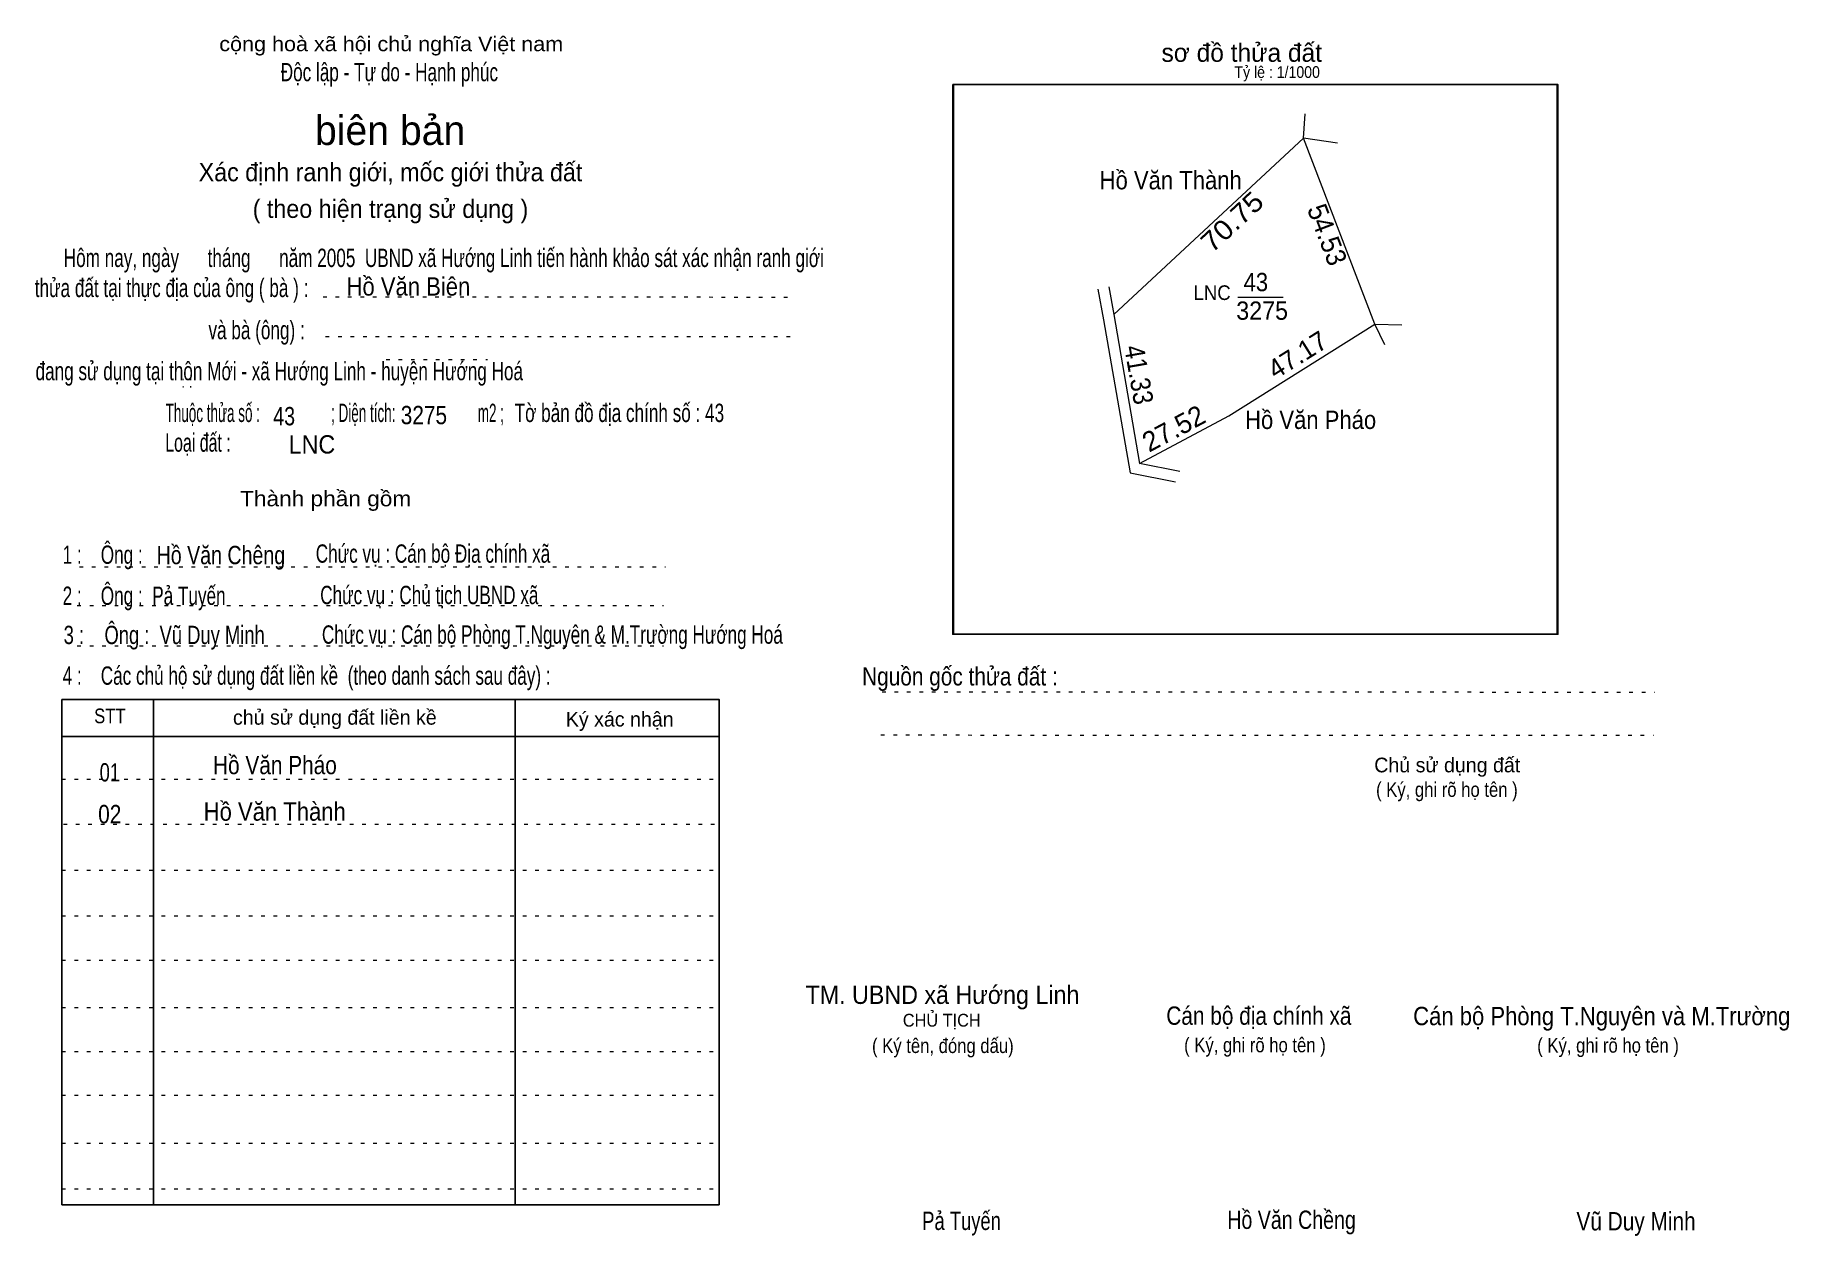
# Model space of a CAD drawing. Header units: centimetres. Extents: x -1.5 to 46.4, y -3.9 to 28.9.
import ezdxf
from ezdxf.enums import TextEntityAlignment as Align

# ---------------------------------------------------------------- set-up
doc = ezdxf.new("R2010")
doc.units = ezdxf.units.CM
doc.header["$LTSCALE"] = 0.2
doc.linetypes.add('DOTTED', pattern=[1.5, 0.3, -1.2])
for name, color, linetype, lineweight in [('15', 7, 'Continuous', 13), ('2', 7, 'Continuous', 25), ('22', 7, 'Continuous', 13), ('5', 7, 'DOTTED', 13)]:
    doc.layers.add(name, color=color, linetype=linetype, lineweight=lineweight)
for name, color, linetype in [('16', 7, 'Continuous'), ('34', 7, 'Continuous'), ('51', 7, 'Continuous')]:
    doc.layers.add(name, color=color, linetype=linetype)

msp = doc.modelspace()

# ---------------------------------------------------------------- linework, layer by layer
at = {"layer": '15'}
msp.add_line((31.34, 21.72), (32.58, 21.72), dxfattribs=at)
at = {"layer": '2'}
msp.add_lwpolyline([(23.56, 27.52), (40.06, 27.52), (40.06, 12.52), (23.56, 12.52)], close=True, dxfattribs=at)
at = {"layer": '22'}
for p, q in [((33.14, 26.06), (33.18, 26.72)), ((35.08, 20.98), (33.14, 26.06)), ((27.82, 22), (27.96, 21.24)), ((27.96, 21.24), (28.66, 17.18)), ((35.36, 20.42), (35.08, 20.98)), ((35.08, 20.98), (35.82, 20.96)), ((29.76, 16.96), (28.66, 17.18))]:
    msp.add_line(p, q, dxfattribs=at)
msp.add_lwpolyline([(35.08, 20.98), (33.14, 26.06), (27.96, 21.24), (28.66, 17.18), (31.1, 18.48)], close=True, dxfattribs=at)
for points in [[(34.06, 25.92), (33.14, 26.06), (27.96, 21.24)], [(27.52, 21.94), (27.68, 21.1), (28.4, 16.92), (29.64, 16.68)], [(28.66, 17.18), (31.1, 18.48), (35.08, 20.98)]]:
    msp.add_lwpolyline(points, dxfattribs=at)
msp.add_arc((28.901, 16.6161), 0.5, 78.92043, 78.92069, dxfattribs=at)
msp.add_arc((28.901, 16.6161), 0.5, 78.92043, 78.92069, dxfattribs=at)
at = {"layer": '5'}
for p, q in [((6.37, 21.73), (19.21, 21.72)), ((6.44, 20.64), (19.25, 20.64)), ((8.09, 20.02), (10.86, 20.02)), ((-0.28, 14.36), (15.72, 14.36)), ((-0.34, 13.3), (15.66, 13.3)), ((-0.34, 12.2), (15.66, 12.2)), ((21.63, 10.95), (42.72, 10.94)), ((21.6, 9.77), (42.69, 9.76)), ((-0.76, 8.56), (17.18, 8.56)), ((-0.72, 7.34), (17.22, 7.34)), ((-0.76, 6.08), (17.18, 6.08)), ((-0.76, 4.83), (17.18, 4.83)), ((-0.76, 3.62), (17.18, 3.62)), ((-0.76, 2.33), (17.18, 2.33)), ((-0.76, 1.13), (17.18, 1.13)), ((-0.76, -0.06), (17.18, -0.06)), ((-0.76, -1.37), (17.18, -1.37)), ((-0.76, -2.62), (17.18, -2.62))]:
    msp.add_line(p, q, dxfattribs=at)
at = {"layer": '5', "linetype": 'Continuous', "lineweight": 25}
for p, q in [((1.74, 10.74), (1.74, -3.05)), ((11.61, 10.74), (11.61, -3.05)), ((-0.76, 9.73), (17.18, 9.73))]:
    msp.add_line(p, q, dxfattribs=at)
for points in [[(23.58, 27.52), (40.08, 27.52), (40.08, 12.52), (23.58, 12.52)], [(-0.76, 10.74), (17.18, 10.74), (17.18, -3.05), (-0.76, -3.05)]]:
    msp.add_lwpolyline(points, close=True, dxfattribs=at)

# ---------------------------------------------------------------- texts
at = {"layer": '15'}
for s, width, p in [('43', 0.9, (31.5, 21.88)), ('3275', 0.95, (31.3, 21.1))]:
    msp.add_text(s, height=0.4999, dxfattribs=dict(at, width=width)).set_placement(p)
at = {"layer": '16'}
for s, width, p in [('Hồ Văn Thành', 0.9, (29.51, 24.66)), ('Hồ Văn Pháo', 0.9, (33.33, 18.12)), ('Hồ Văn Pháo', 0.85, (5.055, 8.7)), ('Hồ Văn Thành', 0.9, (5.05, 7.43))]:
    msp.add_text(s, height=0.4999, dxfattribs=dict(at, width=width)).set_placement(p, align=Align.CENTER)
at = {"layer": '16', "width": 0.9}
msp.add_text('Hồ Văn Biên', height=0.5, dxfattribs=at).set_placement((7.01, 21.76))
at = {"layer": '22', "width": 0.95}
msp.add_text('LNC', height=0.4, dxfattribs=at).set_placement((30.64, 21.64), align=Align.CENTER)
at = {"layer": '34'}
for s, height, width, p in [(': : ', 0.32, 0.85, (2.5, 19.25)), ('43', 0.5, 0.8, (5.01, 18.22)), ('3275', 0.5, 0.85, (8.49, 18.25)), ('LNC', 0.5, 0.95, (5.43, 17.45)), ('01', 0.5, 0.75, (0.27, 8.5)), ('02', 0.5, 0.85, (0.23, 7.36))]:
    msp.add_text(s, height=height, dxfattribs=dict(at, width=width)).set_placement(p)
at = {"layer": '5'}
for s, height, width, p in [('cộng hoà xã hội chủ nghĩa Việt nam', 0.4, 1.1, (8.23, 28.43)), ('Độc lập - Tự do - Hạnh phúc', 0.5, 0.7, (8.18, 27.61)), ('Xác định ranh giới, mốc giới thửa đất', 0.5, 0.95, (8.21, 24.88)), ('( theo hiện trạng sử dụng )', 0.5, 0.95, (8.21, 23.88)), ('Thành phần gồm', 0.42, 1.1, (6.44, 16.01)), ('Hồ Văn Chêng', 0.5, 0.8, (3.58, 14.43)), ('Chức vụ : Cán bộ Địa chính xã', 0.5, 0.7, (9.37, 14.47)), ('Chức vụ : Chủ tịch UBND xã', 0.5, 0.7, (9.27, 13.34)), ('Chức vụ : Cán bộ Phòng T.Nguyên & M.Trường Hướng Hoá', 0.5, 0.7, (12.63, 12.26)), ('    Nguồn gốc thửa đất :', 0.5, 0.85, (23.44, 11.12)), ('( Ký, ghi rõ họ tên )', 0.4, 0.85, (37.05, 8.08)), ('CHỦ TỊCH', 0.35, 0.95, (23.26, 1.81)), ('( Ký tên, đóng dấu)', 0.4, 0.85, (23.29, 1.09)), ('( Ký, ghi rõ họ tên )', 0.4, 0.85, (31.81, 1.11)), ('( Ký, ghi rõ họ tên )', 0.4, 0.85, (41.45, 1.1)), ('Pả Tuyến', 0.5, 0.75, (23.8, -3.74)), ('Hồ Văn Chềng', 0.5, 0.8, (32.81, -3.71)), ('Vũ Duy Minh', 0.5, 0.85, (42.215, -3.75))]:
    msp.add_text(s, height=height, dxfattribs=dict(at, width=width)).set_placement(p, align=Align.CENTER)
msp.add_text('sơ đồ thửa đất', height=0.5, dxfattribs=at).set_placement((29.26, 28.14))
for s, height, p in [('biên bản', 0.8, (8.2, 25.87)), ('      chủ sử dụng đất liền kề', 0.4, (6.245, 10.05)), ('   Ký xác nhận', 0.4, (14.245, 10)), ('Chủ sử dụng đất', 0.4, (37.06, 8.75))]:
    msp.add_text(s, height=height, dxfattribs=at).set_placement(p, align=Align.CENTER)
for s, height, width, p in [('   Hôm nay, ngày      tháng      năm 2005  UBND xã Hướng Linh tiến hành khảo sát xác nhận ranh giới ', 0.5, 0.7, (-1.1, 22.54)), ('thửa đất tại thực địa của ông ( bà ) :                                       ', 0.5, 0.7, (-1.5, 21.72)), ('                                     và bà (ông) :', 0.5, 0.7, (-1.57, 20.57)), (' đang sử dụng tại thôn Mới - xã Hướng Linh - huyện Hướng Hoá', 0.5, 0.7, (-1.61, 19.45)), ('Thuộc thửa số :                   ; Diện tích:                      m2 ;                                            ', 0.5, 0.55, (2.07, 18.31)), ('Tờ bản đồ địa chính số : 43', 0.5, 0.7, (11.6, 18.31)), ('Loại đất :  ', 0.5, 0.65, (2.06, 17.5)), ('    1 :    Ông :                                                        ', 0.5, 0.7, (-1.26, 14.44)), ('    2 :    Ông :  Pả Tuyến', 0.5, 0.7, (-1.26, 13.32)), ('    3 :    Ông :  Vũ Duy Minh', 0.5, 0.75, (-1.27, 12.25)), ('    4 :    Các chủ hộ sử dụng đất liền kề  (theo danh sách sau đây) :', 0.5, 0.7, (-1.26, 11.14)), ('STT', 0.4, 0.85, (0.12, 10.09)), ('TM. UBND xã Hướng Linh', 0.5, 0.95, (19.54, 2.43)), ('Cán bộ địa chính xã  ', 0.5, 0.85, (29.39, 1.86)), ('Cán bộ Phòng T.Nguyên và M.Trường', 0.5, 0.9, (36.13, 1.85))]:
    msp.add_text(s, height=height, dxfattribs=dict(at, width=width)).set_placement(p)
at = {"layer": '51', "width": 0.9}
msp.add_text('Tỷ lệ : 1/1000', height=0.32, dxfattribs=at).set_placement((31.25, 27.7))
at = {"layer": '51'}
for s, rotation, width, p in [('70.75', 42.955, 1.1, (31.371, 23.5792)), ('54.53', 290.941, 0.95, (33.5313, 23.3265)), ('41.33', 279.779, 0.9, (28.3786, 19.5559))]:
    msp.add_text(s, height=0.54, rotation=rotation, dxfattribs=dict(at, width=width)).set_placement(p, align=Align.CENTER)
for s, height, rotation, p in [('47.17', 0.52, 32.076, (33.1119, 19.9238)), ('27.52', 0.54, 28.092, (29.7179, 17.8966))]:
    msp.add_text(s, height=height, rotation=rotation, dxfattribs=at).set_placement(p, align=Align.CENTER)

doc.saveas('drawing.dxf')
